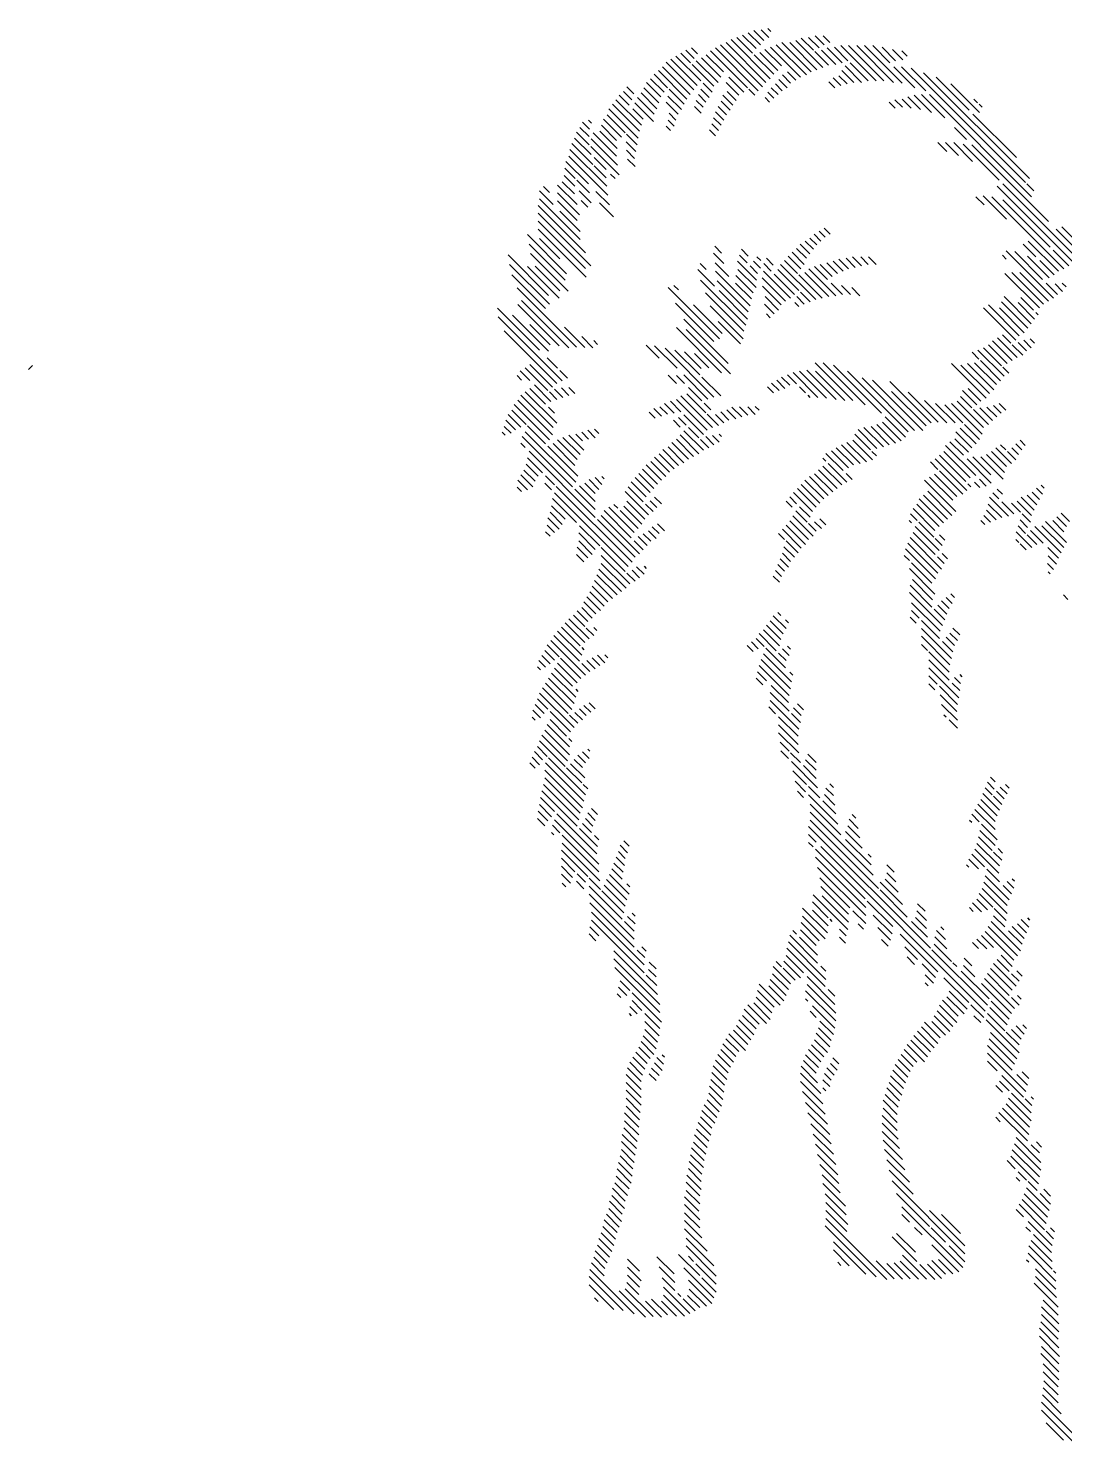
# Model space of a CAD drawing. Header units: millimetres. Extents: x -1 to 1201, y -1 to 901.
# Drawn here: x 1070.8 to 1126, y 135.8 to 211.3 of the extents above; entities that cross this region are included whole.
import ezdxf

# ---------------------------------------------------------------- set-up
doc = ezdxf.new("R2010")
doc.units = ezdxf.units.MM
doc.layers.add('ETCH', color=7, linetype='CONTINUOUS')

msp = doc.modelspace()

# ---------------------------------------------------------------- linework, layer by layer
at = {"layer": 'ETCH'}
for points in [[(1108.23, 210.68), (1110.31, 208.6)], [(1108.54, 210.8), (1109.38, 209.96)], [(1108.84, 210.92), (1109.56, 210.2)], [(1109.15, 211.04), (1109.79, 210.4)], [(1109.45, 211.16), (1109.97, 210.64)], [(1109.84, 211.2), (1110.24, 210.8)], [(1110.18, 211.28), (1110.34, 211.12)], [(1111.67, 210.64), (1113.11, 209.2)], [(1111.97, 210.76), (1112.61, 210.12)], [(1112.36, 210.8), (1112.92, 210.24)], [(1112.7, 210.88), (1113.18, 210.4)], [(1113.13, 210.88), (1113.49, 210.52)], [(1105.56, 209.96), (1106.08, 209.44)], [(1105.82, 210.12), (1106.26, 209.68)], [(1106.13, 210.24), (1106.45, 209.92)], [(1106.91, 209.88), (1107.83, 208.96)], [(1107.14, 210.08), (1109.1, 208.12)], [(1107.4, 210.24), (1109.68, 207.96)], [(1107.67, 210.4), (1109.91, 208.16)], [(1107.97, 210.52), (1110.09, 208.4)], [(1109.46, 209.88), (1110.5, 208.84)], [(1109.76, 210), (1110.72, 209.04)], [(1110.03, 210.16), (1110.91, 209.28)], [(1110.33, 210.28), (1111.93, 208.68)], [(1110.64, 210.4), (1112.24, 208.8)], [(1110.94, 210.52), (1112.5, 208.96)], [(1111.36, 210.52), (1112.8, 209.08)], [(1112.69, 210.04), (1113.41, 209.32)], [(1113.04, 210.12), (1113.8, 209.36)], [(1113.34, 210.24), (1114.14, 209.44)], [(1113.73, 210.28), (1114.45, 209.56)], [(1114.07, 210.36), (1115.95, 208.48)], [(1114.49, 210.36), (1116.37, 208.48)], [(1114.92, 210.36), (1116.88, 208.4)], [(1115.34, 210.36), (1117.34, 208.36)], [(1115.77, 210.36), (1116.69, 209.44)], [(1116.27, 210.28), (1116.99, 209.56)], [(1116.82, 210.16), (1117.38, 209.6)], [(1117.32, 210.08), (1117.6, 209.8)], [(1104.58, 209.24), (1106.06, 207.76)], [(1104.77, 209.48), (1106.25, 208)], [(1105.03, 209.64), (1106.43, 208.24)], [(1105.3, 209.8), (1106.62, 208.48)], [(1106.16, 209.36), (1107.32, 208.2)], [(1106.38, 209.56), (1107.54, 208.4)], [(1106.65, 209.72), (1107.69, 208.68)], [(1114.3, 209.28), (1115.18, 208.4)], [(1114.57, 209.44), (1115.53, 208.48)], [(1116.89, 209.24), (1118.01, 208.12)], [(1117.31, 209.24), (1118.59, 207.96)], [(1117.82, 209.16), (1123.9, 203.08)], [(1103.73, 208.4), (1104.49, 207.64)], [(1103.95, 208.6), (1104.67, 207.88)], [(1104.13, 208.84), (1104.85, 208.12)], [(1104.36, 209.04), (1105.88, 207.52)], [(1106.74, 208.36), (1107.22, 207.88)], [(1107.97, 208.4), (1108.65, 207.72)], [(1108.11, 208.68), (1108.91, 207.88)], [(1110.78, 208.56), (1111.22, 208.12)], [(1110.96, 208.8), (1111.4, 208.36)], [(1111.23, 208.96), (1111.67, 208.52)], [(1113.44, 208.44), (1113.76, 208.12)], [(1113.67, 208.64), (1114.07, 208.24)], [(1113.97, 208.76), (1114.41, 208.32)], [(1114.12, 209.04), (1114.76, 208.4)], [(1118.48, 208.92), (1124.12, 203.28)], [(1119.14, 208.68), (1120.9, 206.92)], [(1102.28, 207.72), (1102.8, 207.2)], [(1102.51, 207.92), (1102.95, 207.48)], [(1102.69, 208.16), (1103.05, 207.8)], [(1103.25, 207.6), (1104.13, 206.72)], [(1103.44, 207.84), (1104.28, 207)], [(1103.58, 208.12), (1104.38, 207.32)], [(1104.87, 207.68), (1105.59, 206.96)], [(1104.93, 208.04), (1105.73, 207.24)], [(1106.49, 207.76), (1106.89, 207.36)], [(1106.63, 208.04), (1107.07, 207.6)], [(1107.8, 207.72), (1108.32, 207.2)], [(1108.02, 207.92), (1108.5, 207.44)], [(1109.18, 208.04), (1109.5, 207.72)], [(1110.04, 207.6), (1110.28, 207.36)], [(1110.19, 207.88), (1110.51, 207.56)], [(1110.37, 208.12), (1110.73, 207.76)], [(1110.59, 208.32), (1110.95, 207.96)], [(1117.64, 207.64), (1118.32, 206.96)], [(1117.98, 207.72), (1118.9, 206.8)], [(1118.37, 207.76), (1119.61, 206.52)], [(1118.79, 207.76), (1124.23, 202.32)], [(1119.93, 208.32), (1121.45, 206.8)], [(1101.73, 207), (1103.29, 205.44)], [(1101.92, 207.24), (1103.36, 205.8)], [(1102.1, 207.48), (1103.46, 206.12)], [(1103, 207), (1103.56, 206.44)], [(1103.11, 207.32), (1104.11, 206.32)], [(1104.77, 207.36), (1105.41, 206.72)], [(1106.28, 207.12), (1106.64, 206.76)], [(1106.38, 207.44), (1106.74, 207.08)], [(1107.55, 207.12), (1107.99, 206.68)], [(1107.7, 207.4), (1108.18, 206.92)], [(1116.65, 207.36), (1116.97, 207.04)], [(1116.95, 207.48), (1117.35, 207.08)], [(1117.33, 207.52), (1117.81, 207.04)], [(1121.15, 207.52), (1121.35, 207.32)], [(1121.43, 207.24), (1121.59, 207.08)], [(1100.33, 206.28), (1100.69, 205.92)], [(1100.64, 206.4), (1100.8, 206.24)], [(1101.34, 206.12), (1102.14, 205.32)], [(1101.44, 206.44), (1102.4, 205.48)], [(1101.63, 206.68), (1102.59, 205.72)], [(1104.88, 206.4), (1105.2, 206.08)], [(1104.94, 206.76), (1105.3, 206.4)], [(1107.2, 206.2), (1107.56, 205.84)], [(1107.3, 206.52), (1107.7, 206.12)], [(1107.41, 206.84), (1107.85, 206.4)], [(1121.1, 206.72), (1123.42, 204.4)], [(1099.9, 205.44), (1100.78, 204.56)], [(1100, 205.76), (1100.68, 205.08)], [(1100.19, 206), (1100.67, 205.52)], [(1100.79, 205.4), (1102.19, 204)], [(1100.89, 205.72), (1102.13, 204.48)], [(1101.24, 205.8), (1102.16, 204.88)], [(1102.67, 205.64), (1103.23, 205.08)], [(1104.77, 206.08), (1105.01, 205.84)], [(1107.09, 205.88), (1107.41, 205.56)], [(1120.13, 206), (1120.77, 205.36)], [(1099.65, 204.84), (1101.61, 202.88)], [(1099.75, 205.16), (1100.87, 204.04)], [(1100.76, 205), (1102.28, 203.48)], [(1102.64, 205.24), (1103.16, 204.72)], [(1102.66, 204.8), (1103.1, 204.36)], [(1119.23, 205.2), (1119.71, 204.72)], [(1119.65, 205.2), (1120.33, 204.52)], [(1120.08, 205.2), (1121.08, 204.2)], [(1120.58, 205.12), (1122.5, 203.2)], [(1121.05, 205.08), (1125.13, 201)], [(1099.38, 203.84), (1099.94, 203.28)], [(1099.44, 204.2), (1100.64, 203)], [(1099.59, 204.48), (1101.67, 202.4)], [(1100.94, 204.4), (1101.58, 203.76)], [(1100.95, 203.96), (1101.59, 203.32)], [(1102.72, 204.32), (1103.12, 203.92)], [(1099.25, 203.12), (1099.89, 202.48)], [(1099.35, 203.44), (1099.91, 202.88)], [(1100.02, 203.2), (1100.7, 202.52)], [(1101.82, 203.52), (1102.06, 203.28)], [(1098.04, 202.63), (1098.76, 201.91)], [(1098.24, 202.86), (1098.56, 202.54)], [(1099, 202.94), (1100.04, 201.9)], [(1099, 202.52), (1100.16, 201.36)], [(1100.15, 202.64), (1100.79, 202)], [(1101.04, 202.6), (1101.76, 201.88)], [(1121.26, 202.32), (1121.7, 201.88)], [(1121.65, 202.36), (1122.89, 201.12)], [(1122.11, 202.32), (1125.95, 198.48)], [(1122.4, 202.88), (1126.44, 198.84)], [(1122.7, 203), (1126.66, 199.04)], [(1123.98, 203), (1124.34, 202.64)], [(1097.96, 201.86), (1100.48, 199.34)], [(1098.04, 202.21), (1100.2, 200.05)], [(1099, 202.1), (1100.04, 201.06)], [(1100.25, 202.12), (1100.61, 201.76)], [(1101.22, 202), (1101.98, 201.24)], [(1122.69, 202.16), (1125.21, 199.64)], [(1097.96, 201.44), (1100.76, 198.64)], [(1097.96, 201.01), (1100.48, 198.49)], [(1099.12, 201.55), (1100.2, 200.47)], [(1097.4, 200.3), (1099.48, 198.22)], [(1097.96, 200.59), (1100.52, 198.03)], [(1098.04, 200.09), (1099.12, 199.01)], [(1112.43, 200.12), (1112.79, 199.76)], [(1112.65, 200.32), (1113.01, 199.96)], [(1112.92, 200.48), (1113.24, 200.16)], [(1113.18, 200.64), (1113.5, 200.32)], [(1125.53, 200.6), (1126.81, 199.32)], [(1125.83, 200.72), (1126.75, 199.8)], [(1097.48, 199.8), (1099.4, 197.88)], [(1107.29, 199.32), (1107.85, 198.76)], [(1107.36, 199.68), (1107.72, 199.32)], [(1108.79, 199.52), (1109.15, 199.16)], [(1111.49, 199.36), (1112.13, 198.72)], [(1111.72, 199.56), (1112.24, 199.04)], [(1111.9, 199.8), (1112.42, 199.28)], [(1112.17, 199.96), (1112.61, 199.52)], [(1122.87, 199.44), (1125.39, 196.92)], [(1123.33, 199.4), (1124.81, 197.92)], [(1123.78, 199.8), (1124.46, 199.12)], [(1124.05, 199.96), (1125.65, 198.36)], [(1125.37, 199.48), (1126.21, 198.64)], [(1096.36, 199.22), (1098.52, 197.06)], [(1096.44, 198.72), (1098.56, 196.6)], [(1097.4, 198.6), (1099.08, 196.92)], [(1097.56, 199.29), (1099.56, 197.29)], [(1097.8, 198.63), (1099.12, 197.31)], [(1106.58, 198.76), (1106.9, 198.44)], [(1107.39, 198.8), (1108.11, 198.08)], [(1108.58, 198.88), (1109.58, 197.88)], [(1108.68, 199.2), (1109.08, 198.8)], [(1109.24, 198.64), (1109.64, 198.24)], [(1109.43, 198.88), (1109.79, 198.52)], [(1109.61, 199.12), (1109.81, 198.92)], [(1109.97, 198.76), (1110.37, 198.36)], [(1110.12, 199.04), (1110.48, 198.68)], [(1110.86, 198.72), (1112.74, 196.84)], [(1111.08, 198.92), (1111.76, 198.24)], [(1111.27, 199.16), (1111.95, 198.48)], [(1112.68, 198.6), (1113.36, 197.92)], [(1112.98, 198.72), (1113.62, 198.08)], [(1113.33, 198.8), (1113.89, 198.24)], [(1113.67, 198.88), (1114.19, 198.36)], [(1113.97, 199), (1114.49, 198.48)], [(1114.36, 199.04), (1114.84, 198.56)], [(1114.7, 199.12), (1115.18, 198.64)], [(1115.13, 199.12), (1115.53, 198.72)], [(1115.55, 199.12), (1115.95, 198.72)], [(1122.68, 199.2), (1122.88, 199)], [(1124, 199.16), (1125.16, 198)], [(1124.66, 198.92), (1125.42, 198.16)], [(1096.56, 198.17), (1098.36, 196.37)], [(1106.47, 198.44), (1107.35, 197.56)], [(1106.61, 197.88), (1109.01, 195.48)], [(1107.4, 198.36), (1109.24, 196.52)], [(1107.5, 197.84), (1109.14, 196.2)], [(1108.49, 198.12), (1109.41, 197.2)], [(1108.6, 198.44), (1109.56, 197.48)], [(1109.88, 198), (1111.12, 196.76)], [(1109.95, 198.36), (1111.39, 196.92)], [(1110.53, 198.2), (1111.61, 197.12)], [(1110.72, 198.44), (1111.84, 197.32)], [(1111.84, 198.16), (1113.08, 196.92)], [(1112.15, 198.28), (1113.43, 197)], [(1112.37, 198.48), (1113.81, 197.04)], [(1122.8, 198.24), (1124.64, 196.4)], [(1123.18, 198.28), (1124.86, 196.6)], [(1123.6, 198.28), (1125.12, 196.76)], [(1096.84, 197.47), (1100, 194.31)], [(1104.89, 197.48), (1107.61, 194.76)], [(1105.19, 197.6), (1105.43, 197.36)], [(1106.87, 197.2), (1108.91, 195.16)], [(1107.59, 197.32), (1109.11, 195.8)], [(1108.47, 197.72), (1109.31, 196.88)], [(1109.9, 197.56), (1110.9, 196.56)], [(1111.92, 197.24), (1112.44, 196.72)], [(1113.56, 197.72), (1114.16, 197.12)], [(1114.1, 197.6), (1114.58, 197.12)], [(1114.65, 197.48), (1115.09, 197.04)], [(1125.01, 197.72), (1125.61, 197.12)], [(1125.48, 197.68), (1125.88, 197.28)], [(1125.86, 197.72), (1126.06, 197.52)], [(1095.8, 196.39), (1098.04, 194.15)], [(1096.88, 196.58), (1099.08, 194.38)], [(1097.08, 196.8), (1099.6, 194.28)], [(1105.28, 196.66), (1107.32, 194.62)], [(1106.23, 196.56), (1107.75, 195.04)], [(1107.12, 196.52), (1108.88, 194.76)], [(1110.01, 196.6), (1110.53, 196.08)], [(1110.04, 197), (1110.76, 196.28)], [(1111.63, 196.68), (1111.83, 196.48)], [(1111.73, 197), (1112.13, 196.6)], [(1121.67, 196.4), (1123.39, 194.68)], [(1121.93, 196.56), (1123.57, 194.92)], [(1122.51, 196.4), (1123.83, 195.08)], [(1122.62, 196.72), (1124.02, 195.32)], [(1122.76, 197), (1124.2, 195.56)], [(1123.51, 196.68), (1124.39, 195.8)], [(1123.65, 196.96), (1124.33, 196.28)], [(1095.84, 195.92), (1099.24, 192.52)], [(1096.6, 196.01), (1098.52, 194.09)], [(1105.72, 195.8), (1108.08, 193.44)], [(1107.54, 195.68), (1108.74, 194.48)], [(1110.11, 196.08), (1110.31, 195.88)], [(1124.45, 196.16), (1124.57, 196.04)], [(1096.16, 195.18), (1098.96, 192.38)], [(1097.52, 195.51), (1098.6, 194.43)], [(1099.36, 195.37), (1100.44, 194.29)], [(1100.28, 194.88), (1100.88, 194.28)], [(1105.32, 195.35), (1107.72, 192.95)], [(1105.84, 195.26), (1108.2, 192.9)], [(1122.42, 194.8), (1123.46, 193.76)], [(1122.68, 194.96), (1123.12, 194.52)], [(1100.92, 194.66), (1101.12, 194.46)], [(1103.72, 194.41), (1104.4, 193.73)], [(1104.16, 194.39), (1105.36, 193.19)], [(1104.72, 194.25), (1107.32, 191.65)], [(1105.24, 194.16), (1106.56, 192.84)], [(1105.76, 194.06), (1106.64, 193.18)], [(1121.06, 194.04), (1121.42, 193.68)], [(1121.36, 194.16), (1122.76, 192.76)], [(1121.66, 194.28), (1122.62, 193.32)], [(1121.93, 194.44), (1122.93, 193.44)], [(1122.15, 194.64), (1123.19, 193.6)], [(1123.2, 194.44), (1123.76, 193.88)], [(1123.51, 194.56), (1123.95, 194.12)], [(1123.81, 194.68), (1124.21, 194.28)], [(1124.15, 194.76), (1124.39, 194.52)], [(1071.042, 193.341), (1070.83, 193.128)], [(1097.52, 193.39), (1098.72, 192.19)], [(1098.44, 193.75), (1099, 193.19)], [(1106.28, 193.97), (1107.04, 193.21)], [(1112.71, 193.48), (1114.71, 191.48)], [(1113.13, 193.48), (1115.37, 191.24)], [(1113.68, 193.36), (1116.24, 190.8)], [(1119.96, 193.44), (1121.8, 191.6)], [(1120.46, 193.36), (1121.98, 191.84)], [(1120.81, 193.44), (1122.21, 192.04)], [(1121.19, 193.48), (1122.35, 192.32)], [(1121.5, 193.6), (1122.58, 192.52)], [(1096.84, 192.8), (1097.08, 192.56)], [(1097, 193.06), (1097.52, 192.54)], [(1097.28, 193.21), (1098.48, 192.01)], [(1099.12, 193.07), (1099.52, 192.67)], [(1104.88, 192.82), (1105.32, 192.38)], [(1105.32, 192.81), (1105.76, 192.37)], [(1105.72, 192.83), (1107, 191.55)], [(1106.68, 192.72), (1107.68, 191.72)], [(1110.66, 192.56), (1111.1, 192.12)], [(1110.92, 192.72), (1111.36, 192.28)], [(1111.23, 192.84), (1111.71, 192.36)], [(1111.53, 192.96), (1112.85, 191.64)], [(1111.87, 193.04), (1113.31, 191.6)], [(1112.26, 193.08), (1113.82, 191.52)], [(1112.72, 193.04), (1114.28, 191.48)], [(1114.42, 193.04), (1117.66, 189.8)], [(1115.2, 192.68), (1118, 189.88)], [(1115.75, 192.56), (1118.43, 189.88)], [(1122.7, 193.24), (1123.02, 192.92)], [(1097.04, 191.75), (1098.76, 190.03)], [(1097.28, 191.94), (1098.96, 190.26)], [(1097.52, 192.12), (1098.36, 191.28)], [(1097.76, 192.3), (1098.64, 191.42)], [(1098.56, 191.93), (1098.96, 191.53)], [(1098.84, 192.07), (1099.28, 191.63)], [(1099.2, 192.14), (1099.6, 191.74)], [(1099.6, 192.16), (1099.92, 191.84)], [(1105.88, 191.82), (1106.88, 190.82)], [(1105.96, 192.17), (1106.68, 191.45)], [(1110.17, 192.2), (1110.49, 191.88)], [(1110.39, 192.4), (1110.79, 192)], [(1111.87, 192.2), (1112.19, 191.88)], [(1112.31, 191.76), (1112.43, 191.64)], [(1116.68, 192.48), (1118.88, 190.28)], [(1116.77, 191.96), (1118.61, 190.12)], [(1117.66, 191.92), (1119.26, 190.32)], [(1120.55, 192), (1121.31, 191.24)], [(1120.85, 192.12), (1121.53, 191.44)], [(1096.68, 191.26), (1098.56, 189.38)], [(1096.88, 191.49), (1098.72, 189.65)], [(1098.52, 191.12), (1098.84, 190.8)], [(1104.12, 191.04), (1104.52, 190.64)], [(1104.44, 191.14), (1104.84, 190.74)], [(1104.68, 191.32), (1105.2, 190.8)], [(1105, 191.43), (1105.56, 190.87)], [(1105.32, 191.53), (1106.96, 189.89)], [(1105.56, 191.72), (1107.24, 190.04)], [(1106.8, 191.33), (1107.16, 190.97)], [(1108.28, 191.12), (1108.8, 190.6)], [(1108.68, 191.14), (1109.12, 190.7)], [(1109.12, 191.13), (1109.52, 190.73)], [(1109.52, 191.15), (1109.72, 190.95)], [(1118.52, 191.48), (1119.72, 190.28)], [(1119.11, 191.32), (1120.15, 190.28)], [(1119.61, 191.24), (1120.57, 190.28)], [(1119.96, 191.32), (1121.6, 189.68)], [(1120.26, 191.44), (1121.66, 190.04)], [(1120.45, 191.68), (1121.05, 191.08)], [(1121.13, 191), (1121.93, 190.2)], [(1121.47, 191.08), (1122.15, 190.4)], [(1121.85, 191.12), (1122.37, 190.6)], [(1122.2, 191.2), (1122.6, 190.8)], [(1122.5, 191.32), (1122.86, 190.96)], [(1096.24, 190.43), (1096.76, 189.91)], [(1096.36, 190.73), (1097.04, 190.05)], [(1096.56, 190.96), (1097.32, 190.2)], [(1103.88, 190.85), (1104.2, 190.53)], [(1105.16, 190.42), (1105.52, 190.06)], [(1105.44, 190.56), (1105.84, 190.16)], [(1105.72, 190.71), (1106.76, 189.67)], [(1106.96, 190.74), (1107.56, 190.14)], [(1107.4, 190.73), (1107.84, 190.29)], [(1107.68, 190.87), (1108.12, 190.43)], [(1108, 190.97), (1108.48, 190.49)], [(1116.29, 190.32), (1117.29, 189.32)], [(1116.44, 190.6), (1117.52, 189.52)], [(1096.04, 189.78), (1096.2, 189.62)], [(1096.16, 190.09), (1096.52, 189.73)], [(1097.12, 189.55), (1099.8, 186.87)], [(1097.28, 189.81), (1099.96, 187.13)], [(1097.4, 190.12), (1098.36, 189.16)], [(1099.28, 189.51), (1100.2, 188.59)], [(1099.6, 189.62), (1100.4, 188.82)], [(1099.96, 189.68), (1100.32, 189.32)], [(1100.28, 189.78), (1100.64, 189.42)], [(1100.6, 189.89), (1101, 189.49)], [(1100.96, 189.95), (1101.2, 189.71)], [(1105.52, 189.64), (1106.52, 188.64)], [(1105.72, 189.86), (1106.76, 188.82)], [(1105.96, 190.04), (1106.52, 189.48)], [(1106.88, 189.55), (1107.32, 189.11)], [(1107.24, 189.61), (1107.6, 189.25)], [(1107.6, 189.68), (1107.72, 189.56)], [(1114.81, 189.68), (1115.65, 188.84)], [(1114.99, 189.92), (1115.99, 188.92)], [(1115.3, 190.04), (1116.34, 189)], [(1115.68, 190.08), (1116.64, 189.12)], [(1115.99, 190.2), (1116.99, 189.2)], [(1120.2, 189.8), (1121.04, 188.96)], [(1120.43, 190), (1121.27, 189.16)], [(1120.65, 190.2), (1121.45, 189.4)], [(1097.04, 189.21), (1097.28, 188.97)], [(1097.48, 188.77), (1101, 185.25)], [(1098.48, 189.04), (1100.08, 187.44)], [(1098.76, 189.18), (1099.92, 188.02)], [(1099, 189.37), (1100.04, 188.33)], [(1104.6, 188.86), (1105.44, 188.02)], [(1104.88, 189), (1105.72, 188.16)], [(1105.08, 189.23), (1105.96, 188.35)], [(1105.32, 189.41), (1106.24, 188.49)], [(1106.6, 189.4), (1107.04, 188.96)], [(1113.57, 188.8), (1114.49, 187.88)], [(1113.83, 188.96), (1114.75, 188.04)], [(1114.1, 189.12), (1115.1, 188.12)], [(1114.4, 189.24), (1115.44, 188.2)], [(1114.71, 189.36), (1115.75, 188.32)], [(1115.73, 188.76), (1115.97, 188.52)], [(1119.55, 188.76), (1120.95, 187.36)], [(1119.65, 189.08), (1121.25, 187.48)], [(1119.88, 189.28), (1120.6, 188.56)], [(1120.14, 189.44), (1120.86, 188.72)], [(1122.09, 188.76), (1122.89, 187.96)], [(1122.32, 188.96), (1123.16, 188.12)], [(1122.58, 189.12), (1122.86, 188.84)], [(1122.94, 188.76), (1123.38, 188.32)], [(1123.17, 188.96), (1123.53, 188.6)], [(1123.39, 189.16), (1123.71, 188.84)], [(1123.61, 189.36), (1123.89, 189.08)], [(1097.32, 188.08), (1097.96, 187.44)], [(1097.4, 188.42), (1098.2, 187.62)], [(1103.72, 188.04), (1104.52, 187.24)], [(1103.96, 188.23), (1104.76, 187.43)], [(1104.16, 188.45), (1104.96, 187.65)], [(1104.4, 188.63), (1105.2, 187.83)], [(1113.12, 188.4), (1113.28, 188.24)], [(1113.12, 187.98), (1114.12, 186.98)], [(1113.28, 188.66), (1114.2, 187.74)], [(1113.4, 188.12), (1114.4, 187.12)], [(1118.84, 188.2), (1119.24, 187.8)], [(1119.1, 188.36), (1120.78, 186.68)], [(1119.32, 188.56), (1120.72, 187.16)], [(1120.8, 188.36), (1122.08, 187.08)], [(1121.1, 188.48), (1122.06, 187.52)], [(1121.52, 188.48), (1122.72, 187.28)], [(1121.83, 188.6), (1122.79, 187.64)], [(1096.88, 187.24), (1097.4, 186.72)], [(1097.04, 187.51), (1097.68, 186.87)], [(1097.2, 187.77), (1097.8, 187.17)], [(1098.36, 187.46), (1098.84, 186.98)], [(1100.68, 187.26), (1101.2, 186.74)], [(1101, 187.37), (1101.36, 187.01)], [(1101.36, 187.43), (1101.48, 187.31)], [(1103.12, 187.37), (1103.92, 186.57)], [(1103.32, 187.59), (1104.12, 186.79)], [(1103.52, 187.82), (1104.32, 187.02)], [(1112.16, 187.24), (1113.16, 186.24)], [(1112.4, 187.42), (1113.4, 186.42)], [(1112.68, 187.57), (1113.64, 186.61)], [(1112.88, 187.79), (1113.88, 186.79)], [(1114.36, 187.58), (1114.68, 187.26)], [(1118.52, 187.24), (1120.2, 185.56)], [(1118.79, 187.4), (1120.03, 186.16)], [(1119.05, 187.56), (1120.25, 186.36)], [(1119.32, 187.72), (1120.56, 186.48)], [(1121.45, 187.28), (1121.81, 186.92)], [(1096.84, 186.86), (1097.08, 186.62)], [(1098.32, 187.08), (1098.68, 186.72)], [(1098.84, 186.56), (1102.76, 182.64)], [(1098.92, 186.9), (1102.96, 182.86)], [(1099.92, 186.75), (1101, 185.67)], [(1100.16, 186.93), (1101, 186.09)], [(1100.44, 187.08), (1101, 186.52)], [(1102.6, 186.62), (1103.84, 185.38)], [(1102.76, 186.88), (1103.56, 186.08)], [(1102.92, 187.14), (1103.72, 186.34)], [(1111.56, 186.57), (1112.56, 185.57)], [(1111.76, 186.79), (1112.76, 185.79)], [(1111.96, 187.01), (1112.96, 186.01)], [(1118.7, 186.64), (1119.98, 185.36)], [(1120.84, 187.04), (1121, 186.88)], [(1121.19, 187.12), (1121.47, 186.84)], [(1122.17, 186.56), (1122.49, 186.24)], [(1122.4, 186.76), (1122.68, 186.48)], [(1124.25, 186.6), (1124.65, 186.2)], [(1124.48, 186.8), (1124.8, 186.48)], [(1124.74, 186.96), (1124.9, 186.8)], [(1098.68, 185.87), (1099.4, 185.15)], [(1098.72, 186.25), (1100, 184.97)], [(1101.72, 185.8), (1103.08, 184.44)], [(1102, 185.94), (1102.2, 185.74)], [(1102.52, 185.85), (1103.48, 184.89)], [(1102.68, 186.11), (1103.64, 185.15)], [(1103.68, 185.96), (1104.08, 185.56)], [(1103.92, 186.14), (1104.28, 185.78)], [(1104.16, 186.33), (1104.52, 185.97)], [(1111.16, 186.12), (1111.48, 185.8)], [(1111.36, 186.34), (1111.72, 185.98)], [(1111.88, 185.82), (1112.44, 185.26)], [(1117.92, 185.72), (1119.08, 184.56)], [(1118.11, 185.96), (1119.31, 184.76)], [(1118.25, 186.24), (1119.53, 184.96)], [(1118.47, 186.44), (1119.75, 185.16)], [(1121.92, 185.96), (1122.64, 185.24)], [(1121.99, 186.32), (1122.99, 185.32)], [(1122.65, 186.08), (1123.29, 185.44)], [(1123.16, 186), (1123.64, 185.52)], [(1123.46, 186.12), (1124.22, 185.36)], [(1123.68, 186.32), (1124.36, 185.64)], [(1123.99, 186.44), (1124.51, 185.92)], [(1098.48, 185.22), (1099.08, 184.62)], [(1098.6, 185.52), (1099.24, 184.88)], [(1101.12, 185.13), (1103.12, 183.13)], [(1101.32, 185.35), (1103.36, 183.31)], [(1101.48, 185.61), (1102.92, 184.17)], [(1102.32, 185.62), (1103.28, 184.66)], [(1111.36, 185.07), (1112.36, 184.07)], [(1111.52, 185.33), (1112.6, 184.25)], [(1111.68, 185.6), (1112.28, 185)], [(1112.68, 185.02), (1113.04, 184.66)], [(1112.96, 185.17), (1113.28, 184.85)], [(1117.71, 185.08), (1117.83, 184.96)], [(1117.78, 185.44), (1118.14, 185.08)], [(1118.22, 185), (1119.02, 184.2)], [(1121.53, 185.08), (1121.73, 184.88)], [(1121.68, 185.36), (1122.04, 185)], [(1121.82, 185.64), (1122.34, 185.12)], [(1123.61, 185.12), (1124.01, 184.72)], [(1123.72, 185.44), (1124.16, 185)], [(1124.96, 185.04), (1126.08, 183.92)], [(1125.35, 185.08), (1125.95, 184.48)], [(1125.57, 185.28), (1126.09, 184.76)], [(1125.8, 185.48), (1126.24, 185.04)], [(1098.36, 184.49), (1098.6, 184.25)], [(1098.44, 184.84), (1098.84, 184.44)], [(1100.12, 184.43), (1101, 183.55)], [(1100.16, 184.81), (1101.24, 183.73)], [(1103.28, 184.24), (1103.76, 183.76)], [(1103.56, 184.38), (1103.96, 183.98)], [(1103.84, 184.53), (1104.24, 184.13)], [(1104.04, 184.75), (1104.4, 184.39)], [(1104.32, 184.9), (1104.68, 184.54)], [(1110.76, 184.4), (1111.08, 184.08)], [(1110.96, 184.62), (1111.96, 183.62)], [(1111.16, 184.84), (1112.2, 183.8)], [(1112.36, 184.92), (1112.76, 184.52)], [(1117.93, 184.44), (1119.09, 183.28)], [(1118.03, 184.76), (1119.31, 183.48)], [(1119.32, 184.32), (1119.6, 184.04)], [(1123.4, 184.48), (1124.24, 183.64)], [(1123.51, 184.8), (1123.91, 184.4)], [(1123.99, 184.32), (1124.51, 183.8)], [(1124.17, 184.56), (1124.85, 183.88)], [(1124.4, 184.76), (1125.8, 183.36)], [(1124.78, 184.8), (1125.94, 183.64)], [(1100.04, 183.66), (1100.6, 183.1)], [(1100.12, 184), (1100.84, 183.28)], [(1101.32, 183.65), (1102.6, 182.37)], [(1103.08, 184.01), (1103.56, 183.53)], [(1111.04, 183.69), (1111.6, 183.13)], [(1111.16, 184), (1111.8, 183.36)], [(1117.52, 183.58), (1119.12, 181.98)], [(1117.64, 183.88), (1119.24, 182.28)], [(1117.76, 184.18), (1119.44, 182.5)], [(1119.1, 184.12), (1119.46, 183.76)], [(1123.38, 184.08), (1123.54, 183.92)], [(1123.62, 183.84), (1123.94, 183.52)], [(1125.09, 183.64), (1125.65, 183.08)], [(1100, 183.28), (1100.4, 182.88)], [(1101.32, 183.23), (1102.84, 181.71)], [(1101.32, 182.8), (1102.64, 181.48)], [(1110.72, 182.74), (1111.08, 182.38)], [(1110.84, 183.04), (1111.28, 182.6)], [(1110.96, 183.35), (1111.4, 182.91)], [(1117.44, 183.23), (1117.72, 182.95)], [(1117.84, 182.83), (1118.92, 181.75)], [(1119.21, 183.16), (1119.57, 182.8)], [(1119.47, 183.32), (1119.75, 183.04)], [(1125.08, 182.8), (1125.4, 182.48)], [(1125.11, 183.2), (1125.55, 182.76)], [(1101.08, 182.2), (1102.16, 181.12)], [(1101.2, 182.5), (1102.4, 181.3)], [(1102.68, 182.29), (1103.12, 181.85)], [(1102.96, 182.44), (1103.36, 182.04)], [(1103.2, 182.62), (1103.6, 182.22)], [(1103.6, 182.65), (1103.72, 182.53)], [(1110.48, 182.13), (1110.8, 181.81)], [(1110.6, 182.43), (1110.92, 182.11)], [(1117.72, 182.53), (1119.08, 181.17)], [(1117.88, 181.94), (1118.96, 180.86)], [(1125.1, 182.36), (1125.22, 182.24)], [(1100.72, 181.28), (1101.48, 180.52)], [(1100.84, 181.59), (1101.68, 180.75)], [(1100.96, 181.89), (1101.92, 180.93)], [(1117.72, 181.25), (1119.48, 179.49)], [(1117.76, 181.64), (1118.92, 180.48)], [(1119.92, 181.18), (1120.12, 180.98)], [(1100.28, 180.45), (1100.84, 179.89)], [(1100.4, 180.76), (1101.04, 180.12)], [(1100.56, 181.02), (1101.28, 180.3)], [(1117.84, 180.71), (1119.36, 179.19)], [(1119.24, 180.58), (1119.72, 180.1)], [(1119.44, 180.81), (1119.84, 180.41)], [(1119.68, 180.99), (1120, 180.67)], [(1125.92, 181.12), (1126.16, 180.88)], [(1099.6, 179.86), (1100.68, 178.78)], [(1099.84, 180.04), (1100.44, 179.44)], [(1100.04, 180.27), (1100.6, 179.71)], [(1110.32, 179.74), (1111, 179.06)], [(1110.48, 180.01), (1111.16, 179.33)], [(1110.72, 180.19), (1110.88, 180.03)], [(1111.12, 179.79), (1111.28, 179.63)], [(1117.76, 179.94), (1118.08, 179.62)], [(1117.84, 180.29), (1118.24, 179.89)], [(1118.36, 179.77), (1119.32, 178.81)], [(1119.04, 180.36), (1119.6, 179.8)], [(1098.8, 178.96), (1100.16, 177.6)], [(1099, 179.19), (1100.28, 177.91)], [(1099.2, 179.41), (1100.2, 178.41)], [(1099.4, 179.63), (1100.44, 178.59)], [(1100.52, 179.36), (1100.92, 178.96)], [(1100.92, 179.39), (1101.08, 179.23)], [(1109.72, 179.07), (1110.64, 178.15)], [(1109.96, 179.26), (1110.8, 178.42)], [(1110.12, 179.52), (1110.88, 178.76)], [(1118.36, 179.34), (1119.96, 177.74)], [(1118.36, 178.92), (1119.88, 177.4)], [(1119.88, 179.09), (1120.28, 178.69)], [(1120.04, 179.36), (1120.4, 179)], [(1098.32, 178.17), (1098.84, 177.65)], [(1098.44, 178.47), (1099.08, 177.83)], [(1098.64, 178.7), (1100.48, 176.86)], [(1100.28, 178.33), (1100.4, 178.21)], [(1109.08, 178.44), (1109.4, 178.12)], [(1109.32, 178.62), (1109.68, 178.26)], [(1109.56, 178.81), (1110, 178.37)], [(1110.08, 178.29), (1111.12, 177.25)], [(1110.96, 178.26), (1111.32, 177.9)], [(1111.24, 178.4), (1111.4, 178.24)], [(1118.36, 178.49), (1118.68, 178.17)], [(1119.48, 178.65), (1120.04, 178.09)], [(1119.68, 178.87), (1120.12, 178.43)], [(1098, 177.64), (1098.36, 177.28)], [(1098.16, 177.9), (1098.6, 177.46)], [(1099, 177.49), (1100.04, 176.45)], [(1099.16, 177.75), (1100.24, 176.67)], [(1100.28, 177.48), (1100.72, 177.04)], [(1100.56, 177.63), (1101, 177.19)], [(1100.84, 177.77), (1101.24, 177.37)], [(1101.12, 177.91), (1101.52, 177.51)], [(1101.52, 177.94), (1101.68, 177.78)], [(1109.84, 177.68), (1111.4, 176.12)], [(1109.96, 177.98), (1111.44, 176.5)], [(1110.76, 178.03), (1111.16, 177.63)], [(1118.76, 178.09), (1119.84, 177.01)], [(1118.76, 177.67), (1119.84, 176.59)], [(1097.92, 177.3), (1098.08, 177.14)], [(1098.52, 176.7), (1099.88, 175.34)], [(1098.68, 176.96), (1099.96, 175.68)], [(1098.84, 177.22), (1099.8, 176.26)], [(1109.56, 176.69), (1109.92, 176.33)], [(1109.64, 177.03), (1110.12, 176.55)], [(1109.72, 177.37), (1111.32, 175.77)], [(1111.36, 177.01), (1111.52, 176.85)], [(1118.76, 177.24), (1120.36, 175.64)], [(1118.76, 176.82), (1119.2, 176.38)], [(1120.12, 176.73), (1120.44, 176.41)], [(1120.4, 176.88), (1120.52, 176.76)], [(1098.04, 175.9), (1099.88, 174.06)], [(1098.2, 176.17), (1099.56, 174.81)], [(1098.36, 176.43), (1099.76, 175.03)], [(1099.96, 176.1), (1100.08, 175.98)], [(1110.32, 175.93), (1111.32, 174.93)], [(1110.36, 176.31), (1111.28, 175.39)], [(1118.76, 176.4), (1119.08, 176.08)], [(1119.32, 176.26), (1120.28, 175.3)], [(1120, 176.43), (1120.4, 176.03)], [(1097.8, 175.29), (1098.28, 174.81)], [(1097.92, 175.6), (1098.48, 175.04)], [(1100.4, 175.24), (1100.76, 174.88)], [(1100.68, 175.38), (1101, 175.06)], [(1110.24, 175.16), (1110.6, 174.8)], [(1110.32, 175.5), (1111.84, 173.98)], [(1111.76, 175.33), (1112.08, 175.01)], [(1119.36, 175.8), (1120.24, 174.92)], [(1119.44, 175.29), (1120.28, 174.45)], [(1097.64, 174.61), (1097.8, 174.45)], [(1097.68, 174.99), (1098.08, 174.59)], [(1098.6, 174.92), (1099.68, 173.84)], [(1098.6, 174.49), (1099.48, 173.61)], [(1099.64, 174.73), (1100.08, 174.29)], [(1099.92, 174.87), (1100.32, 174.47)], [(1100.16, 175.06), (1100.52, 174.7)], [(1110.76, 174.64), (1111.8, 173.6)], [(1111.44, 174.81), (1111.92, 174.33)], [(1111.56, 175.11), (1111.96, 174.71)], [(1119.56, 174.75), (1119.68, 174.63)], [(1119.84, 174.47), (1120.28, 174.03)], [(1098.16, 173.66), (1099.52, 172.3)], [(1098.32, 173.93), (1099.64, 172.61)], [(1098.44, 174.23), (1099.64, 173.03)], [(1110.76, 174.21), (1111.8, 173.17)], [(1110.76, 173.79), (1111.84, 172.71)], [(1097.92, 173.05), (1098.44, 172.53)], [(1098.04, 173.36), (1099.4, 172)], [(1099.6, 173.49), (1099.76, 173.33)], [(1100.6, 172.92), (1100.72, 172.8)], [(1110.84, 173.28), (1111.32, 172.8)], [(1097.52, 172.18), (1097.8, 171.9)], [(1097.64, 172.48), (1098.04, 172.08)], [(1097.76, 172.79), (1098.2, 172.35)], [(1098.36, 172.19), (1100.4, 170.15)], [(1098.52, 172.45), (1100.48, 170.49)], [(1099.68, 172.14), (1100.44, 171.38)], [(1099.88, 172.37), (1100.32, 171.93)], [(1100.08, 172.59), (1100.48, 172.19)], [(1100.32, 172.77), (1100.68, 172.41)], [(1110.88, 172.82), (1111.28, 172.42)], [(1111.4, 172.72), (1111.92, 172.2)], [(1111.44, 172.26), (1112.84, 170.86)], [(1112.2, 172.35), (1112.76, 171.79)], [(1112.32, 172.65), (1112.76, 172.21)], [(1098.32, 171.8), (1100.32, 169.8)], [(1098.32, 171.38), (1100.2, 169.5)], [(1099.48, 171.92), (1100.28, 171.12)], [(1111.52, 171.76), (1112.24, 171.04)], [(1112.08, 172.04), (1112.76, 171.36)], [(1122.04, 171.42), (1122.28, 171.18)], [(1098.16, 170.69), (1100.04, 168.81)], [(1098.24, 171.04), (1100.12, 169.16)], [(1100.36, 171.04), (1100.6, 170.8)], [(1111.64, 171.21), (1112.2, 170.65)], [(1111.76, 170.67), (1112.08, 170.35)], [(1112.36, 170.92), (1112.96, 170.32)], [(1113.28, 170.84), (1113.68, 170.44)], [(1113.48, 171.07), (1113.68, 170.87)], [(1121.76, 170.85), (1122.12, 170.49)], [(1121.88, 171.15), (1122.24, 170.79)], [(1122.36, 170.67), (1122.76, 170.27)], [(1122.56, 170.9), (1122.92, 170.54)], [(1122.84, 171.04), (1123.04, 170.84)], [(1098.04, 169.96), (1098.68, 169.32)], [(1098.08, 170.35), (1098.84, 169.59)], [(1112.36, 170.49), (1113.92, 168.93)], [(1112.44, 169.99), (1114.08, 168.35)], [(1113.12, 170.16), (1113.8, 169.48)], [(1113.2, 170.5), (1113.76, 169.94)], [(1121.36, 169.98), (1122.28, 169.06)], [(1121.52, 170.24), (1122.4, 169.36)], [(1121.64, 170.55), (1122.52, 169.67)], [(1122.2, 170.41), (1122.64, 169.97)], [(1097.92, 169.23), (1098.32, 168.83)], [(1097.96, 169.62), (1098.48, 169.1)], [(1098.84, 169.16), (1101.2, 166.8)], [(1098.96, 169.47), (1101.08, 167.35)], [(1100.48, 169.22), (1100.88, 168.82)], [(1100.6, 169.52), (1101, 169.12)], [(1100.8, 169.75), (1101.12, 169.43)], [(1112.44, 169.56), (1115.8, 166.2)], [(1112.44, 169.14), (1116.08, 165.5)], [(1114.52, 169.18), (1115, 168.7)], [(1114.68, 169.44), (1114.88, 169.24)], [(1120.92, 169.14), (1121.04, 169.02)], [(1121.04, 169.45), (1121.44, 169.05)], [(1121.2, 169.71), (1122.28, 168.63)], [(1098.68, 168.47), (1098.8, 168.35)], [(1098.72, 168.86), (1099.12, 168.46)], [(1100.16, 168.69), (1101.12, 167.73)], [(1100.32, 168.96), (1100.8, 168.48)], [(1112.36, 168.8), (1118.84, 162.32)], [(1112.36, 168.37), (1112.76, 167.97)], [(1114.32, 168.53), (1115.2, 167.65)], [(1114.44, 168.84), (1115.08, 168.2)], [(1121.48, 168.58), (1122.28, 167.78)], [(1121.56, 168.93), (1122.4, 168.09)], [(1099.24, 168.34), (1101.2, 166.38)], [(1099.24, 167.91), (1101.24, 165.91)], [(1100.96, 168.32), (1101.2, 168.08)], [(1102.32, 167.8), (1102.72, 167.4)], [(1102.52, 168.03), (1102.8, 167.75)], [(1112.36, 167.95), (1112.6, 167.71)], [(1112.72, 167.59), (1115.36, 164.95)], [(1113, 167.73), (1121.76, 158.97)], [(1114.32, 168.11), (1115.68, 166.75)], [(1121.2, 167.59), (1122.48, 166.31)], [(1121.32, 167.9), (1122.52, 166.7)], [(1121.4, 168.24), (1122.12, 167.52)], [(1122.44, 167.62), (1122.68, 167.38)], [(1099.2, 167.53), (1100.6, 166.13)], [(1099.2, 167.11), (1099.92, 166.39)], [(1102, 166.85), (1102.48, 166.37)], [(1102.12, 167.16), (1102.56, 166.72)], [(1102.24, 167.46), (1102.6, 167.1)], [(1112.72, 167.16), (1115.4, 164.48)], [(1115.52, 167.33), (1115.68, 167.17)], [(1120.88, 167.06), (1121.4, 166.54)], [(1121.04, 167.33), (1121.72, 166.65)], [(1122.2, 167.44), (1122.64, 167)], [(1099.2, 166.68), (1099.8, 166.08)], [(1099.2, 166.26), (1099.68, 165.78)], [(1100.04, 166.27), (1100.48, 165.83)], [(1101.76, 166.24), (1102.8, 165.2)], [(1101.88, 166.55), (1102.44, 165.99)], [(1112.84, 166.62), (1115.4, 164.06)], [(1116.52, 166.76), (1116.92, 166.36)], [(1116.52, 166.33), (1117, 165.85)], [(1120.76, 166.76), (1120.88, 166.64)], [(1121.76, 166.18), (1123.04, 164.9)], [(1121.84, 166.53), (1122.52, 165.85)], [(1099.24, 165.79), (1099.44, 165.59)], [(1100, 165.88), (1100.4, 165.48)], [(1100.68, 166.05), (1101.28, 165.45)], [(1100.68, 165.63), (1102.44, 163.87)], [(1101.36, 165.37), (1102.52, 164.21)], [(1101.48, 165.67), (1102.6, 164.55)], [(1101.6, 165.98), (1102.68, 164.9)], [(1102.68, 165.75), (1102.84, 165.59)], [(1112.96, 166.07), (1114.56, 164.47)], [(1113, 165.61), (1114.48, 164.13)], [(1116.16, 165.84), (1117.36, 164.64)], [(1116.16, 165.42), (1117.6, 163.98)], [(1116.44, 165.99), (1117.12, 165.31)], [(1121.6, 165.49), (1122.92, 164.17)], [(1121.68, 165.84), (1122.92, 164.6)], [(1122.72, 165.65), (1123.16, 165.21)], [(1122.92, 165.87), (1123.28, 165.51)], [(1123.2, 166.02), (1123.32, 165.9)], [(1100.68, 165.2), (1103.08, 162.8)], [(1100.72, 164.74), (1103.08, 162.38)], [(1112.56, 164.78), (1113.4, 163.94)], [(1112.6, 165.16), (1114.44, 163.32)], [(1113.08, 165.11), (1114.48, 163.71)], [(1115.48, 164.83), (1116.84, 163.47)], [(1118.16, 164.69), (1118.56, 164.29)], [(1121.08, 164.74), (1121.56, 164.26)], [(1121.32, 164.93), (1121.88, 164.37)], [(1121.44, 165.23), (1122.16, 164.51)], [(1100.8, 164.23), (1103.6, 161.43)], [(1102.72, 164.01), (1103.12, 163.61)], [(1102.96, 164.19), (1103.12, 164.03)], [(1112.04, 164.45), (1113.36, 163.13)], [(1112.04, 164.02), (1113.24, 162.82)], [(1112.56, 164.35), (1113.4, 163.51)], [(1113.48, 163.86), (1113.6, 163.74)], [(1114.72, 164.31), (1115.4, 163.63)], [(1115.8, 164.08), (1116.8, 163.08)], [(1118.04, 163.96), (1118.64, 163.36)], [(1118.12, 164.31), (1118.64, 163.79)], [(1120.92, 164.48), (1121.12, 164.28)], [(1122.2, 164.05), (1122.8, 163.45)], [(1122.24, 164.43), (1122.88, 163.79)], [(1123.68, 163.84), (1124.08, 163.44)], [(1124, 163.94), (1124.12, 163.82)], [(1100.68, 163.08), (1101.04, 162.72)], [(1100.72, 163.46), (1101.2, 162.98)], [(1100.8, 163.81), (1103.6, 161.01)], [(1102.56, 163.75), (1103.08, 163.23)], [(1111.52, 163.27), (1111.72, 163.07)], [(1111.92, 163.3), (1112.76, 162.46)], [(1111.96, 163.68), (1112.92, 162.72)], [(1114, 163.34), (1114.36, 162.98)], [(1115, 163.61), (1115.28, 163.33)], [(1116.04, 163.42), (1116.72, 162.74)], [(1117.24, 163.07), (1119.24, 161.07)], [(1117.84, 163.74), (1118.68, 162.9)], [(1119.16, 163.27), (1119.64, 162.79)], [(1119.4, 163.45), (1119.56, 163.29)], [(1121.76, 163.21), (1123.28, 161.69)], [(1121.92, 163.48), (1123.48, 161.92)], [(1122.08, 163.74), (1123.64, 162.18)], [(1123, 163.25), (1123.72, 162.53)], [(1123.2, 163.47), (1123.84, 162.83)], [(1123.48, 163.61), (1123.96, 163.13)], [(1103.48, 162.4), (1103.72, 162.16)], [(1111.2, 162.32), (1113.24, 160.28)], [(1111.28, 162.66), (1113.28, 160.66)], [(1111.36, 163.01), (1112.84, 161.53)], [(1111.88, 162.91), (1112.84, 161.95)], [(1114, 162.91), (1114.32, 162.59)], [(1116.24, 162.79), (1116.6, 162.43)], [(1117.48, 162.4), (1118.16, 161.72)], [(1119.04, 162.54), (1119.96, 161.62)], [(1119.08, 162.92), (1119.72, 162.28)], [(1121.08, 162.62), (1121.4, 162.3)], [(1121.32, 162.8), (1121.84, 162.28)], [(1121.56, 162.99), (1122.2, 162.35)], [(1102, 162.18), (1104.32, 159.86)], [(1102, 161.76), (1104.44, 159.32)], [(1103.24, 162.22), (1103.64, 161.82)], [(1103.88, 161.58), (1104.24, 161.22)], [(1110.64, 161.61), (1110.92, 161.33)], [(1111.04, 161.63), (1111.92, 160.75)], [(1111.16, 161.93), (1112.08, 161.01)], [(1117.6, 161.86), (1118, 161.46)], [(1118.92, 162.24), (1121.88, 159.28)], [(1120.64, 161.79), (1121.04, 161.39)], [(1122.4, 161.72), (1123.04, 161.08)], [(1122.6, 161.95), (1123.2, 161.35)], [(1102.04, 161.3), (1104.44, 158.9)], [(1103.72, 160.89), (1104.28, 160.33)], [(1103.84, 161.19), (1104.24, 160.79)], [(1110.44, 160.96), (1111.28, 160.12)], [(1110.48, 161.34), (1111.4, 160.42)], [(1111, 161.25), (1111.64, 160.61)], [(1112.28, 160.81), (1113.76, 159.33)], [(1113, 161.37), (1113.28, 161.09)], [(1118.4, 161.48), (1119.12, 160.76)], [(1118.56, 160.9), (1119, 160.46)], [(1120.04, 161.54), (1120.24, 161.34)], [(1120.48, 161.1), (1121.96, 159.62)], [(1120.6, 161.4), (1121.2, 160.8)], [(1121.88, 160.97), (1123.04, 159.81)], [(1122.04, 161.24), (1123.2, 160.08)], [(1122.2, 161.5), (1123.4, 160.3)], [(1123.16, 160.96), (1123.56, 160.56)], [(1123.44, 161.11), (1123.72, 160.83)], [(1102.24, 160.25), (1102.68, 159.81)], [(1102.32, 160.59), (1102.84, 160.07)], [(1109.64, 160.06), (1110.52, 159.18)], [(1109.72, 160.4), (1110.84, 159.28)], [(1110.24, 160.31), (1111.04, 159.51)], [(1110.32, 160.65), (1111.16, 159.81)], [(1112.2, 160.05), (1113.8, 158.45)], [(1112.28, 160.39), (1113.8, 158.87)], [(1113.4, 160.12), (1113.76, 159.76)], [(1118.56, 160.47), (1118.72, 160.31)], [(1119.56, 160.75), (1120.88, 159.43)], [(1119.84, 160.04), (1120.8, 159.08)], [(1121.56, 160.44), (1123.16, 158.84)], [(1121.72, 160.71), (1123.32, 159.11)], [(1102.16, 159.9), (1102.36, 159.7)], [(1102.96, 159.95), (1104.52, 158.39)], [(1102.96, 159.53), (1103.48, 159.01)], [(1109.12, 159.31), (1110.12, 158.31)], [(1109.44, 159.41), (1110.32, 158.53)], [(1109.56, 159.72), (1110.4, 158.88)], [(1112.2, 159.62), (1112.32, 159.5)], [(1119.32, 159.29), (1120.24, 158.37)], [(1119.48, 159.55), (1120.32, 158.71)], [(1119.72, 159.74), (1120.64, 158.82)], [(1121, 159.31), (1121.68, 158.63)], [(1122.08, 159.5), (1123.04, 158.54)], [(1123.16, 159.69), (1123.56, 159.29)], [(1123.48, 159.8), (1123.68, 159.6)], [(1102.8, 158.84), (1102.92, 158.72)], [(1102.84, 159.22), (1103.24, 158.82)], [(1103.64, 158.85), (1104.44, 158.05)], [(1108.84, 158.74), (1109.56, 158.02)], [(1108.92, 159.08), (1109.72, 158.28)], [(1112.44, 158.96), (1112.76, 158.64)], [(1112.56, 159.26), (1113.76, 158.06)], [(1119.04, 158.72), (1119.88, 157.88)], [(1119.2, 158.99), (1120.04, 158.15)], [(1121.16, 158.72), (1121.52, 158.36)], [(1121.88, 158.85), (1122.8, 157.93)], [(1122, 159.16), (1122.92, 158.24)], [(1103.64, 158.42), (1104.4, 157.66)], [(1103.64, 158), (1104.32, 157.32)], [(1108.36, 157.95), (1109.12, 157.19)], [(1108.52, 158.21), (1109.28, 157.45)], [(1108.64, 158.51), (1109.44, 157.71)], [(1112.76, 157.79), (1113.48, 157.07)], [(1112.88, 158.09), (1113.56, 157.41)], [(1112.96, 158.44), (1113.68, 157.72)], [(1118.16, 157.9), (1119.04, 157.02)], [(1118.36, 158.13), (1119.24, 157.25)], [(1118.52, 158.39), (1119.36, 157.55)], [(1118.92, 158.42), (1119.64, 157.7)], [(1121.8, 158.51), (1123.56, 156.75)], [(1122.04, 157.84), (1123.44, 156.44)], [(1122.88, 157.85), (1123.56, 157.17)], [(1123.16, 158), (1123.68, 157.48)], [(1123.4, 158.18), (1123.84, 157.74)], [(1123.76, 158.24), (1123.96, 158.04)], [(1103.32, 157.05), (1103.92, 156.45)], [(1103.44, 157.35), (1104.12, 156.67)], [(1103.56, 157.65), (1104.24, 156.97)], [(1107.8, 157.23), (1108.48, 156.55)], [(1107.96, 157.5), (1108.64, 156.82)], [(1108.12, 157.76), (1109, 156.88)], [(1112.52, 157.18), (1113.16, 156.54)], [(1112.68, 157.44), (1113.36, 156.76)], [(1117.6, 157.19), (1118.52, 156.27)], [(1117.8, 157.42), (1118.68, 156.54)], [(1117.96, 157.68), (1118.84, 156.8)], [(1121.88, 157.15), (1123.2, 155.83)], [(1121.96, 157.5), (1123.32, 156.14)], [(1103, 156.52), (1103.64, 155.88)], [(1103.16, 156.78), (1103.76, 156.18)], [(1104.28, 156.51), (1104.64, 156.15)], [(1104.56, 156.65), (1104.68, 156.53)], [(1107.4, 156.36), (1108.08, 155.68)], [(1107.52, 156.66), (1108.2, 155.98)], [(1107.68, 156.93), (1108.36, 156.25)], [(1112.08, 156.35), (1112.76, 155.67)], [(1112.2, 156.65), (1112.88, 155.97)], [(1112.36, 156.92), (1113, 156.28)], [(1113.64, 156.48), (1113.96, 156.16)], [(1117.12, 156.4), (1117.76, 155.76)], [(1117.28, 156.66), (1117.92, 156.02)], [(1117.44, 156.93), (1118.12, 156.25)], [(1121.88, 156.73), (1123.92, 154.69)], [(1121.88, 156.31), (1122.4, 155.79)], [(1102.64, 155.6), (1103.44, 154.8)], [(1102.72, 155.95), (1103.44, 155.23)], [(1102.84, 156.25), (1103.52, 155.57)], [(1103.88, 155.64), (1104.24, 155.28)], [(1104, 155.94), (1104.4, 155.54)], [(1104.16, 156.21), (1104.56, 155.81)], [(1107.2, 155.71), (1107.88, 155.03)], [(1107.28, 156.06), (1108, 155.34)], [(1111.92, 155.66), (1113, 154.58)], [(1111.96, 156.04), (1112.84, 155.16)], [(1113.2, 155.65), (1113.56, 155.29)], [(1113.32, 155.96), (1113.72, 155.56)], [(1113.52, 156.18), (1113.88, 155.82)], [(1116.72, 155.53), (1117.4, 154.85)], [(1116.84, 155.83), (1117.52, 155.15)], [(1116.96, 156.13), (1117.64, 155.45)], [(1122.64, 155.55), (1123.8, 154.39)], [(1123.44, 155.59), (1124, 155.03)], [(1123.72, 155.74), (1124.08, 155.38)], [(1102.64, 155.18), (1103.44, 154.38)], [(1102.64, 154.76), (1103.44, 153.96)], [(1107.08, 154.98), (1107.8, 154.26)], [(1107.16, 155.33), (1107.84, 154.65)], [(1111.92, 155.23), (1113.12, 154.03)], [(1113.12, 155.31), (1113.48, 154.95)], [(1113.12, 154.88), (1113.28, 154.72)], [(1116.52, 154.88), (1117.2, 154.2)], [(1116.64, 155.18), (1117.32, 154.5)], [(1122.32, 155.02), (1122.68, 154.66)], [(1122.52, 155.24), (1123.04, 154.72)], [(1102.64, 154.33), (1103.4, 153.57)], [(1106.96, 154.25), (1107.6, 153.61)], [(1107.04, 154.6), (1107.72, 153.92)], [(1112.04, 154.69), (1113.24, 153.49)], [(1112.2, 154.11), (1113.36, 152.95)], [(1116.32, 154.23), (1117.08, 153.47)], [(1116.44, 154.53), (1117.12, 153.85)], [(1122.88, 154.03), (1124.12, 152.79)], [(1123, 154.34), (1124.2, 153.14)], [(1123.16, 154.6), (1124.2, 153.56)], [(1123.88, 154.31), (1124.24, 153.95)], [(1124.2, 154.41), (1124.32, 154.29)], [(1102.56, 153.56), (1103.32, 152.8)], [(1102.64, 153.91), (1103.36, 153.19)], [(1106.6, 153.34), (1107.2, 152.74)], [(1106.68, 153.69), (1107.36, 153.01)], [(1106.8, 153.99), (1107.48, 153.31)], [(1112.32, 153.56), (1113.48, 152.4)], [(1116.28, 153.42), (1117.08, 152.62)], [(1116.32, 153.8), (1117.08, 153.04)], [(1122.32, 153.32), (1122.56, 153.08)], [(1122.48, 153.58), (1124, 152.06)], [(1122.68, 153.81), (1124.08, 152.41)], [(1102.52, 152.75), (1103.24, 152.03)], [(1102.56, 153.14), (1103.32, 152.38)], [(1106.4, 152.69), (1107.04, 152.05)], [(1106.48, 153.04), (1107.16, 152.36)], [(1112.48, 152.98), (1113.56, 151.9)], [(1116.28, 153), (1117.12, 152.16)], [(1116.28, 152.57), (1117.2, 151.65)], [(1102.4, 152.03), (1103.12, 151.31)], [(1102.44, 152.41), (1103.2, 151.65)], [(1106.24, 152), (1106.88, 151.36)], [(1106.28, 152.39), (1106.96, 151.71)], [(1112.6, 152.43), (1113.68, 151.35)], [(1112.72, 151.89), (1113.8, 150.81)], [(1116.32, 152.11), (1117.36, 151.07)], [(1123.32, 151.9), (1124.72, 150.5)], [(1123.4, 152.24), (1124.72, 150.92)], [(1124.2, 151.86), (1124.64, 151.42)], [(1124.48, 152.01), (1124.76, 151.73)], [(1102.32, 151.26), (1103, 150.58)], [(1102.4, 151.6), (1103.08, 150.92)], [(1106.08, 151.32), (1106.76, 150.64)], [(1106.12, 151.7), (1106.8, 151.02)], [(1112.84, 151.34), (1113.92, 150.26)], [(1116.4, 151.6), (1117.48, 150.52)], [(1116.52, 151.06), (1117.72, 149.86)], [(1122.92, 151.02), (1123.36, 150.58)], [(1123.12, 151.25), (1124.6, 149.77)], [(1123.2, 151.59), (1124.64, 150.15)], [(1102.16, 150.57), (1102.92, 149.81)], [(1102.24, 150.91), (1102.96, 150.19)], [(1105.88, 150.24), (1106.64, 149.48)], [(1105.96, 150.59), (1106.64, 149.91)], [(1106, 150.97), (1106.68, 150.29)], [(1112.96, 150.8), (1113.96, 149.8)], [(1113.08, 150.26), (1114.04, 149.3)], [(1116.64, 150.51), (1117.92, 149.23)], [(1123.52, 150.42), (1123.96, 149.98)], [(1101.92, 149.54), (1102.6, 148.86)], [(1102.04, 149.84), (1102.72, 149.16)], [(1102.12, 150.19), (1102.8, 149.51)], [(1105.84, 149.86), (1106.56, 149.14)], [(1113.12, 149.79), (1114.32, 148.59)], [(1116.8, 149.93), (1120.68, 146.05)], [(1123.4, 150.12), (1123.6, 149.92)], [(1123.96, 149.56), (1125.16, 148.36)], [(1124.04, 149.9), (1124.52, 149.42)], [(1124.88, 149.49), (1125.24, 149.13)], [(1101.76, 148.85), (1102.44, 148.17)], [(1101.88, 149.15), (1102.56, 148.47)], [(1105.76, 149.09), (1106.52, 148.33)], [(1105.84, 149.43), (1106.56, 148.71)], [(1113.24, 149.25), (1114.36, 148.13)], [(1113.28, 148.78), (1114.44, 147.62)], [(1117.04, 149.27), (1118.8, 147.51)], [(1123.72, 148.95), (1125, 147.67)], [(1123.84, 149.25), (1125.08, 148.01)], [(1124.68, 149.26), (1125.24, 148.7)], [(1101.6, 148.16), (1102.28, 147.48)], [(1101.72, 148.46), (1102.4, 147.78)], [(1105.76, 148.67), (1106.56, 147.87)], [(1105.76, 148.24), (1106.56, 147.44)], [(1113.28, 148.36), (1114.4, 147.24)], [(1117.32, 148.56), (1120.56, 145.32)], [(1117.32, 148.14), (1117.72, 147.74)], [(1118.8, 148.35), (1120.68, 146.47)], [(1119.44, 148.14), (1120.44, 147.14)], [(1123.4, 148.42), (1123.8, 148.02)], [(1123.56, 148.69), (1124.92, 147.33)], [(1101.4, 147.51), (1102.08, 146.83)], [(1101.48, 147.86), (1102.16, 147.18)], [(1105.76, 147.82), (1106.68, 146.9)], [(1105.76, 147.39), (1106.96, 146.19)], [(1113.24, 147.55), (1115.96, 144.83)], [(1113.28, 147.93), (1116.52, 144.69)], [(1118, 147.46), (1118.4, 147.06)], [(1118.88, 147.43), (1119.64, 146.67)], [(1123.92, 147.48), (1124.16, 147.24)], [(1124.04, 147.78), (1125.32, 146.5)], [(1125, 147.25), (1125.4, 146.85)], [(1125.24, 147.43), (1125.44, 147.23)], [(1101.12, 146.52), (1101.76, 145.88)], [(1101.2, 146.86), (1101.88, 146.18)], [(1101.32, 147.17), (1102, 146.49)], [(1105.84, 146.89), (1107.32, 145.41)], [(1105.84, 146.47), (1107.44, 144.87)], [(1113.68, 146.69), (1115.4, 144.97)], [(1116.8, 146.96), (1118.12, 145.64)], [(1117.04, 147.14), (1118.04, 146.14)], [(1118.92, 146.54), (1120.36, 145.1)], [(1119.84, 146.47), (1120.68, 145.63)], [(1124.08, 146.47), (1125.32, 145.23)], [(1124.2, 146.77), (1125.32, 145.65)], [(1124.32, 147.08), (1125.28, 146.12)], [(1100.92, 145.87), (1101.52, 145.27)], [(1101, 146.21), (1101.64, 145.57)], [(1102.72, 145.77), (1103.36, 145.13)], [(1104.28, 145.9), (1105.2, 144.98)], [(1105.44, 146.02), (1106.56, 144.9)], [(1105.96, 145.92), (1106.24, 145.64)], [(1113.68, 146.26), (1114.52, 145.42)], [(1117.36, 145.98), (1118.64, 144.7)], [(1119.28, 145.75), (1120.04, 144.99)], [(1123.96, 145.74), (1124.08, 145.62)], [(1124.04, 146.08), (1125.52, 144.6)], [(1100.72, 145.22), (1103.08, 142.86)], [(1100.8, 145.57), (1101.48, 144.89)], [(1102.72, 145.34), (1103.44, 144.62)], [(1104.4, 145.36), (1105.24, 144.52)], [(1105.72, 145.31), (1107.32, 143.71)], [(1106.36, 145.52), (1107.44, 144.44)], [(1113.92, 145.6), (1114.08, 145.44)], [(1115.96, 145.68), (1116.92, 144.72)], [(1116.52, 145.54), (1117.36, 144.7)], [(1116.92, 145.57), (1117.76, 144.73)], [(1117.24, 145.67), (1118.2, 144.71)], [(1118.28, 145.48), (1119.08, 144.68)], [(1118.68, 145.5), (1119.44, 144.74)], [(1118.92, 145.69), (1119.64, 144.97)], [(1124.44, 145.26), (1125.52, 144.18)], [(1125.4, 145.15), (1125.52, 145.03)], [(1100.68, 144.84), (1102.48, 143.04)], [(1100.68, 144.41), (1102, 143.09)], [(1102.6, 144.19), (1104.08, 142.71)], [(1102.68, 144.53), (1103.32, 143.89)], [(1102.72, 144.92), (1103.36, 144.28)], [(1104.56, 144.78), (1105.24, 144.1)], [(1104.64, 144.27), (1106.04, 142.87)], [(1105.96, 144.65), (1107.2, 143.41)], [(1106.68, 144.78), (1107.44, 144.02)], [(1124.36, 144.49), (1125.64, 143.21)], [(1124.44, 144.84), (1125.56, 143.72)], [(1100.96, 143.71), (1101.16, 143.51)], [(1102.28, 144.09), (1103.68, 142.69)], [(1103.68, 143.53), (1104.52, 142.69)], [(1104, 143.64), (1104.84, 142.8)], [(1104.52, 143.54), (1105.32, 142.74)], [(1104.64, 143.85), (1105.76, 142.73)], [(1105.4, 143.94), (1105.56, 143.78)], [(1105.68, 143.66), (1106.32, 143.02)], [(1105.92, 143.84), (1106.56, 143.2)], [(1106, 144.18), (1106.92, 143.26)], [(1124.84, 143.59), (1125.64, 142.79)], [(1124.76, 143.24), (1125.68, 142.32)], [(1124.76, 142.82), (1125.68, 141.9)], [(1124.64, 142.09), (1125.68, 141.05)], [(1124.72, 142.43), (1125.64, 141.51)], [(1124.64, 141.67), (1125.72, 140.59)], [(1124.72, 140.74), (1125.68, 139.78)], [(1124.76, 141.12), (1125.68, 140.2)], [(1124.84, 140.19), (1125.68, 139.35)], [(1124.84, 139.77), (1125.64, 138.97)], [(1124.84, 138.92), (1125.64, 138.12)], [(1124.88, 139.3), (1125.64, 138.54)], [(1124.76, 138.15), (1127.12, 135.79)], [(1124.8, 138.54), (1125.8, 137.54)], [(1124.76, 137.73), (1126.6, 135.89)], [(1125, 137.06), (1125.92, 136.14)]]:
    msp.add_lwpolyline(points, dxfattribs=at)

doc.saveas('drawing.dxf')
